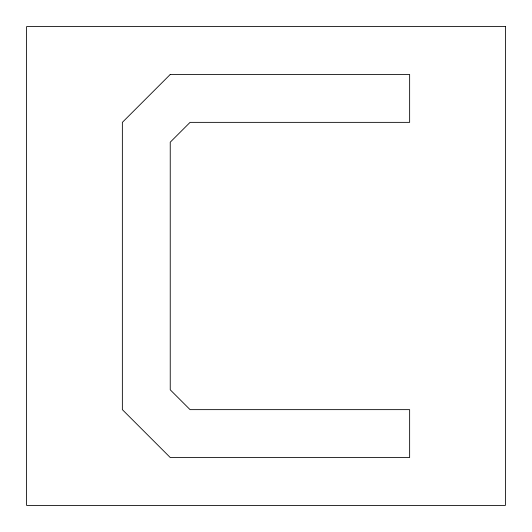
<?xml version="1.0" encoding="UTF-8"?>
<svg xmlns="http://www.w3.org/2000/svg" width="532" height="532" viewBox="0 0 532 532"><rect width="100%" height="100%" fill="white"/><g stroke="black" fill="none" stroke-linecap="round" stroke-linejoin="round"><path stroke-width="0.8" d="M170.24 74.48L122.36 122.36L122.36 409.64L170.24 457.52L409.64 457.52L409.64 409.64L190.07 409.64L170.24 389.81L170.24 142.19L190.07 122.36L409.64 122.36L409.64 74.48L170.24 74.48M505.4 26.6L26.6 26.6L26.6 505.4L505.4 505.4L505.4 26.6"/></g></svg>
